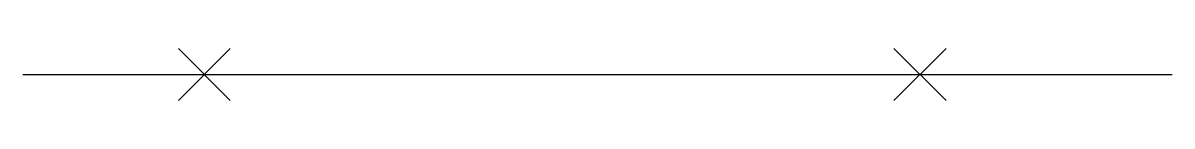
# Model space of a CAD drawing. Header units: metres. Extents: x 9.6 to 39.6, y 15.2 to 16.5.
import ezdxf

# ---------------------------------------------------------------- set-up
doc = ezdxf.new("R2010")
doc.units = ezdxf.units.M

msp = doc.modelspace()

# ---------------------------------------------------------------- linework, layer by layer
for p, q in [((13.64, 16.52), (14.99, 15.16)), ((13.64, 15.16), (14.99, 16.52)), ((32.32, 15.16), (33.68, 16.52)), ((32.32, 16.52), (33.68, 15.16))]:
    msp.add_line(p, q)
msp.add_lwpolyline([(9.58, 15.84), (39.58, 15.84)])

doc.saveas('drawing.dxf')
